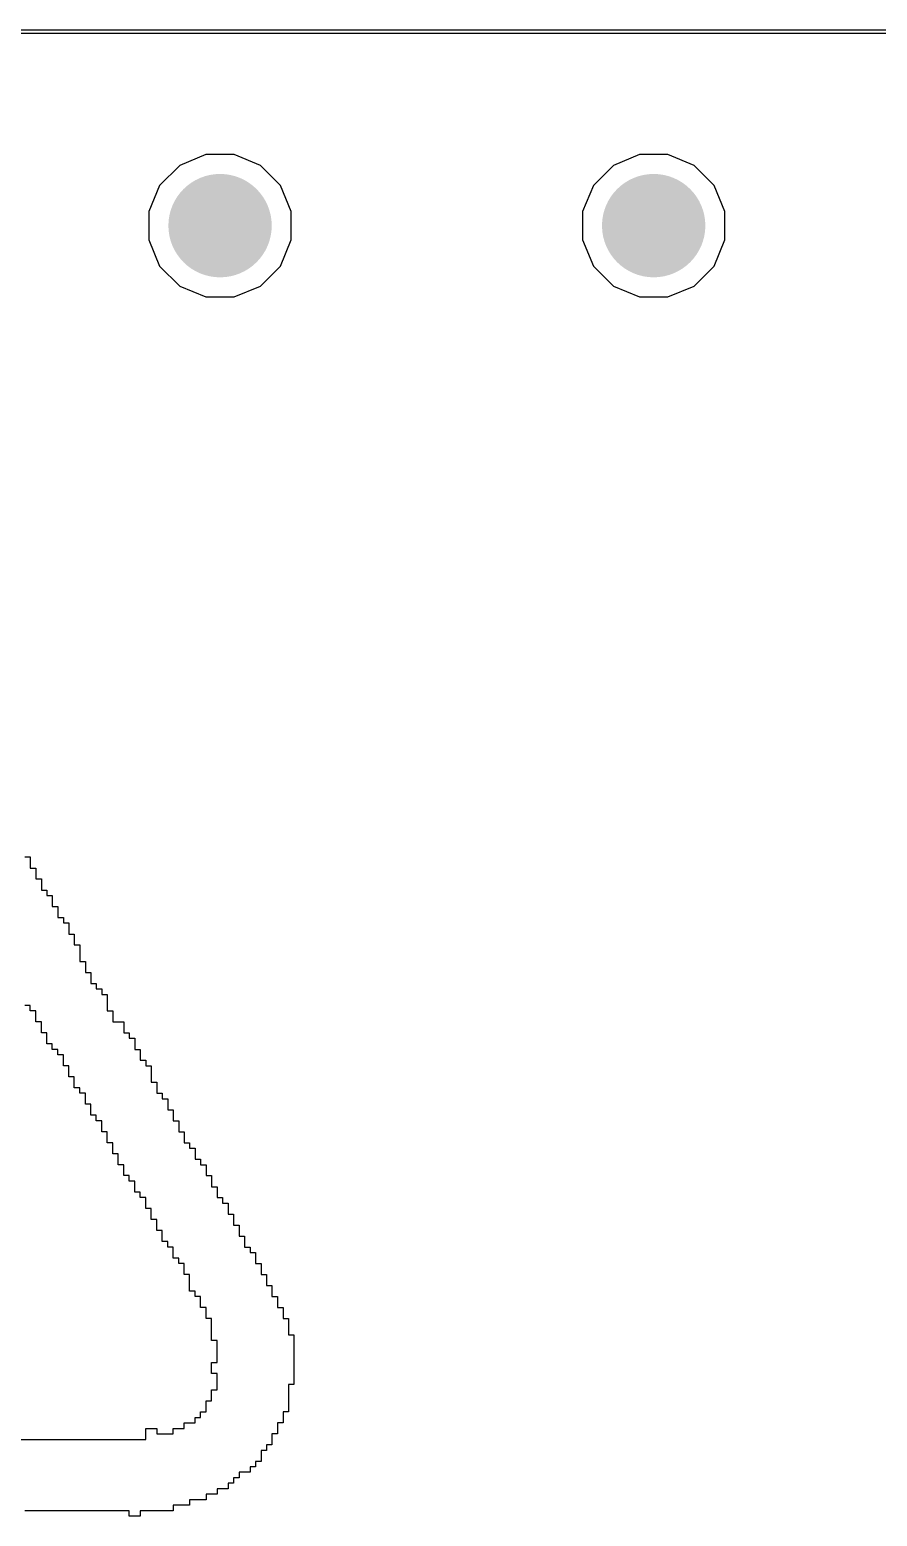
# Model space of a CAD drawing. Header units: millimetres. Extents: x -9 to 259, y -9 to 194.
# Drawn here: x 129.3 to 135.89, y 182.22 to 193.78 of the extents above; entities that cross this region are included whole.
import ezdxf

# ---------------------------------------------------------------- set-up
doc = ezdxf.new("R2010")
doc.units = ezdxf.units.MM
for name, color, linetype in [('BottomLayer', 5, 'Continuous'), ('BottomSolder', 6, 'Continuous'), ('TopLayer', 1, 'Continuous'), ('TopOverlay', 2, 'Continuous'), ('TopSolder', 216, 'Continuous'), ('ViaHoleLayer', 16, 'Continuous')]:
    doc.layers.add(name, color=color, linetype=linetype)

msp = doc.modelspace()

# ---------------------------------------------------------------- hatches: boundary and pattern name
at = {"layer": 'BottomLayer'}
h = msp.add_hatch(color=5, dxfattribs=at)
edge = h.paths.add_edge_path()
edge.add_arc((130.779, 192.253), 0.3, 0, 360)
h = msp.add_hatch(color=5, dxfattribs=at)
edge = h.paths.add_edge_path()
edge.add_arc((134.152, 192.253), 0.3, 0, 360)
h = msp.add_hatch(color=5, dxfattribs=at)
edge = h.paths.add_edge_path()
edge.add_arc((134.152, 192.253), 0.3, 0, 360)
at = {"layer": 'BottomSolder'}
h = msp.add_hatch(color=6, dxfattribs=at)
edge = h.paths.add_edge_path()
edge.add_arc((130.779, 192.253), 0.402, 0, 360)
h = msp.add_hatch(color=6, dxfattribs=at)
edge = h.paths.add_edge_path()
edge.add_arc((134.152, 192.253), 0.402, 0, 360)
h = msp.add_hatch(color=6, dxfattribs=at)
edge = h.paths.add_edge_path()
edge.add_arc((134.152, 192.253), 0.402, 0, 360)
at = {"layer": 'TopLayer'}
h = msp.add_hatch(color=1, dxfattribs=at)
edge = h.paths.add_edge_path()
edge.add_arc((130.779, 192.253), 0.3, 0, 360)
h = msp.add_hatch(color=1, dxfattribs=at)
edge = h.paths.add_edge_path()
edge.add_arc((134.152, 192.253), 0.3, 0, 360)
h = msp.add_hatch(color=1, dxfattribs=at)
edge = h.paths.add_edge_path()
edge.add_arc((134.152, 192.253), 0.3, 0, 360)
at = {"layer": 'TopSolder'}
h = msp.add_hatch(color=216, dxfattribs=at)
edge = h.paths.add_edge_path()
edge.add_arc((130.779, 192.253), 0.402, 0, 360)
h = msp.add_hatch(color=216, dxfattribs=at)
edge = h.paths.add_edge_path()
edge.add_arc((134.152, 192.253), 0.402, 0, 360)
h = msp.add_hatch(color=216, dxfattribs=at)
edge = h.paths.add_edge_path()
edge.add_arc((134.152, 192.253), 0.402, 0, 360)
at = {"layer": 'ViaHoleLayer'}
h = msp.add_hatch(color=16, dxfattribs=at)
edge = h.paths.add_edge_path()
edge.add_arc((130.779, 192.253), 0.15, 0, 360)
h = msp.add_hatch(color=16, dxfattribs=at)
edge = h.paths.add_edge_path()
edge.add_arc((134.152, 192.253), 0.15, 0, 360)
h = msp.add_hatch(color=16, dxfattribs=at)
edge = h.paths.add_edge_path()
edge.add_arc((134.152, 192.253), 0.15, 0, 360)

# ---------------------------------------------------------------- linework, layer by layer
at = {"layer": 'BottomLayer'}
msp.add_line((-9.271, 193.777), (258.369, 193.777), dxfattribs=at)
at = {"layer": 'TopLayer'}
for p, q in [((-9.271, 193.751), (258.369, 193.751)), ((130.465, 192.722), (130.309, 192.566)), ((130.669, 192.807), (130.465, 192.722)), ((130.889, 192.807), (130.669, 192.807)), ((131.093, 192.722), (130.889, 192.807)), ((131.249, 192.566), (131.093, 192.722)), ((133.839, 192.722), (133.683, 192.566)), ((134.042, 192.807), (133.839, 192.722)), ((134.263, 192.807), (134.042, 192.807)), ((134.466, 192.722), (134.263, 192.807)), ((134.622, 192.566), (134.466, 192.722)), ((130.309, 192.566), (130.225, 192.363)), ((131.333, 192.363), (131.249, 192.566)), ((133.683, 192.566), (133.598, 192.363)), ((134.706, 192.363), (134.622, 192.566)), ((130.225, 192.363), (130.225, 192.142)), ((131.333, 192.142), (131.333, 192.363)), ((133.598, 192.363), (133.598, 192.142)), ((134.706, 192.142), (134.706, 192.363)), ((130.225, 192.142), (130.309, 191.939)), ((131.249, 191.939), (131.333, 192.142)), ((133.598, 192.142), (133.683, 191.939)), ((134.622, 191.939), (134.706, 192.142)), ((130.309, 191.939), (130.465, 191.783)), ((131.093, 191.783), (131.249, 191.939)), ((133.683, 191.939), (133.839, 191.783)), ((134.466, 191.783), (134.622, 191.939)), ((130.465, 191.783), (130.669, 191.699)), ((130.669, 191.699), (130.889, 191.699)), ((130.889, 191.699), (131.093, 191.783)), ((133.839, 191.783), (134.042, 191.699)), ((134.042, 191.699), (134.263, 191.699)), ((134.263, 191.699), (134.466, 191.783))]:
    msp.add_line(p, q, dxfattribs=at)
at = {"layer": 'TopOverlay'}
for p, q in [((129.261, 187.343), (129.303, 187.343)), ((129.303, 187.343), (129.303, 187.257)), ((129.303, 187.257), (129.346, 187.257)), ((129.346, 187.257), (129.346, 187.172)), ((129.346, 187.172), (129.389, 187.172)), ((129.389, 187.172), (129.389, 187.086)), ((129.389, 187.086), (129.432, 187.086)), ((129.432, 187.086), (129.432, 187.043)), ((129.432, 187.043), (129.474, 187.043)), ((129.474, 187.043), (129.474, 186.958)), ((129.474, 186.958), (129.517, 186.958)), ((129.517, 186.958), (129.517, 186.873)), ((129.517, 186.873), (129.56, 186.873)), ((129.56, 186.873), (129.56, 186.83)), ((129.56, 186.83), (129.603, 186.83)), ((129.603, 186.83), (129.603, 186.744)), ((129.603, 186.744), (129.645, 186.744)), ((129.645, 186.744), (129.645, 186.659)), ((129.645, 186.659), (129.688, 186.659)), ((129.688, 186.659), (129.688, 186.531)), ((129.688, 186.531), (129.731, 186.531)), ((129.731, 186.531), (129.731, 186.445)), ((129.731, 186.445), (129.773, 186.445)), ((129.773, 186.445), (129.773, 186.36)), ((129.773, 186.36), (129.816, 186.36)), ((129.816, 186.36), (129.816, 186.317)), ((129.816, 186.317), (129.859, 186.317)), ((129.859, 186.317), (129.859, 186.274)), ((129.859, 186.274), (129.902, 186.274)), ((129.902, 186.274), (129.902, 186.146)), ((129.303, 186.189), (129.261, 186.189)), ((129.303, 186.146), (129.303, 186.189)), ((129.346, 186.146), (129.303, 186.146)), ((129.346, 186.061), (129.346, 186.146)), ((129.902, 186.146), (129.944, 186.146)), ((129.944, 186.146), (129.944, 186.061)), ((129.389, 186.061), (129.346, 186.061)), ((129.389, 185.975), (129.389, 186.061)), ((129.944, 186.061), (130.03, 186.061)), ((130.03, 186.061), (130.03, 185.975)), ((129.432, 185.975), (129.389, 185.975)), ((129.432, 185.89), (129.432, 185.975)), ((130.03, 185.975), (130.073, 185.975)), ((130.073, 185.975), (130.073, 185.933)), ((130.073, 185.933), (130.115, 185.933)), ((130.115, 185.933), (130.115, 185.847)), ((129.474, 185.89), (129.432, 185.89)), ((129.474, 185.847), (129.474, 185.89)), ((129.517, 185.847), (129.474, 185.847)), ((129.517, 185.805), (129.517, 185.847)), ((129.56, 185.805), (129.517, 185.805)), ((129.56, 185.719), (129.56, 185.805)), ((130.115, 185.847), (130.158, 185.847)), ((130.158, 185.847), (130.158, 185.762)), ((129.603, 185.719), (129.56, 185.719)), ((129.603, 185.634), (129.603, 185.719)), ((130.158, 185.762), (130.201, 185.762)), ((130.201, 185.762), (130.201, 185.719)), ((130.201, 185.719), (130.243, 185.719)), ((130.243, 185.719), (130.243, 185.591)), ((129.645, 185.634), (129.603, 185.634)), ((129.645, 185.548), (129.645, 185.634)), ((130.243, 185.591), (130.286, 185.591)), ((130.286, 185.591), (130.286, 185.505)), ((129.688, 185.548), (129.645, 185.548)), ((129.688, 185.505), (129.688, 185.548)), ((129.731, 185.505), (129.688, 185.505)), ((129.731, 185.42), (129.731, 185.505)), ((130.286, 185.505), (130.329, 185.505)), ((130.329, 185.505), (130.329, 185.463)), ((130.329, 185.463), (130.372, 185.463)), ((130.372, 185.463), (130.372, 185.377)), ((129.773, 185.42), (129.731, 185.42)), ((129.773, 185.335), (129.773, 185.42)), ((129.816, 185.335), (129.773, 185.335)), ((129.816, 185.292), (129.816, 185.335)), ((130.372, 185.377), (130.414, 185.377)), ((130.414, 185.377), (130.414, 185.292)), ((129.859, 185.292), (129.816, 185.292)), ((129.859, 185.206), (129.859, 185.292)), ((129.902, 185.206), (129.859, 185.206)), ((129.902, 185.121), (129.902, 185.206)), ((130.414, 185.292), (130.457, 185.292)), ((130.457, 185.292), (130.457, 185.206)), ((130.457, 185.206), (130.5, 185.206)), ((130.5, 185.206), (130.5, 185.121)), ((129.944, 185.121), (129.902, 185.121)), ((129.944, 185.035), (129.944, 185.121)), ((130.5, 185.121), (130.542, 185.121)), ((130.542, 185.121), (130.542, 185.078)), ((129.987, 185.035), (129.944, 185.035)), ((129.987, 184.95), (129.987, 185.035)), ((130.542, 185.078), (130.585, 185.078)), ((130.585, 185.078), (130.585, 184.993)), ((130.585, 184.993), (130.628, 184.993)), ((130.628, 184.993), (130.628, 184.95)), ((130.03, 184.95), (129.987, 184.95)), ((130.03, 184.865), (130.03, 184.95)), ((130.073, 184.865), (130.03, 184.865)), ((130.073, 184.822), (130.073, 184.865)), ((130.628, 184.95), (130.671, 184.95)), ((130.671, 184.95), (130.671, 184.865)), ((130.671, 184.865), (130.713, 184.865)), ((130.713, 184.865), (130.713, 184.779)), ((130.115, 184.822), (130.073, 184.822)), ((130.115, 184.736), (130.115, 184.822)), ((130.713, 184.779), (130.756, 184.779)), ((130.756, 184.779), (130.756, 184.694)), ((130.158, 184.736), (130.115, 184.736)), ((130.158, 184.694), (130.158, 184.736)), ((130.201, 184.694), (130.158, 184.694)), ((130.201, 184.608), (130.201, 184.694)), ((130.756, 184.694), (130.799, 184.694)), ((130.799, 184.694), (130.799, 184.651)), ((130.799, 184.651), (130.842, 184.651)), ((130.842, 184.651), (130.842, 184.566)), ((130.243, 184.608), (130.201, 184.608)), ((130.243, 184.523), (130.243, 184.608)), ((130.286, 184.523), (130.243, 184.523)), ((130.286, 184.437), (130.286, 184.523)), ((130.842, 184.566), (130.884, 184.566)), ((130.884, 184.566), (130.884, 184.48)), ((130.329, 184.437), (130.286, 184.437)), ((130.329, 184.352), (130.329, 184.437)), ((130.884, 184.48), (130.927, 184.48)), ((130.927, 184.48), (130.927, 184.395)), ((130.372, 184.352), (130.329, 184.352)), ((130.372, 184.309), (130.372, 184.352)), ((130.414, 184.309), (130.372, 184.309)), ((130.414, 184.224), (130.414, 184.309)), ((130.927, 184.395), (130.97, 184.395)), ((130.97, 184.395), (130.97, 184.309)), ((130.97, 184.309), (131.012, 184.309)), ((131.012, 184.309), (131.012, 184.266)), ((130.457, 184.224), (130.414, 184.224)), ((130.457, 184.181), (130.457, 184.224)), ((130.5, 184.181), (130.457, 184.181)), ((130.5, 184.096), (130.5, 184.181)), ((131.012, 184.266), (131.055, 184.266)), ((131.055, 184.266), (131.055, 184.181)), ((131.055, 184.181), (131.098, 184.181)), ((131.098, 184.181), (131.098, 184.096)), ((130.542, 184.096), (130.5, 184.096)), ((130.542, 183.967), (130.542, 184.096)), ((131.098, 184.096), (131.141, 184.096)), ((131.141, 184.096), (131.141, 184.01)), ((130.585, 183.967), (130.542, 183.967)), ((130.585, 183.925), (130.585, 183.967)), ((131.141, 184.01), (131.183, 184.01)), ((131.183, 184.01), (131.183, 183.925)), ((130.628, 183.925), (130.585, 183.925)), ((130.628, 183.839), (130.628, 183.925)), ((130.671, 183.839), (130.628, 183.839)), ((130.671, 183.754), (130.671, 183.839)), ((131.183, 183.925), (131.226, 183.925)), ((131.226, 183.925), (131.226, 183.839)), ((131.226, 183.839), (131.269, 183.839)), ((131.269, 183.839), (131.269, 183.754)), ((130.713, 183.754), (130.671, 183.754)), ((130.713, 183.583), (130.713, 183.754)), ((131.269, 183.754), (131.311, 183.754)), ((131.311, 183.754), (131.311, 183.626)), ((131.311, 183.626), (131.354, 183.626)), ((131.354, 183.626), (131.354, 183.241)), ((130.756, 183.583), (130.713, 183.583)), ((130.756, 183.412), (130.756, 183.583)), ((130.713, 183.327), (130.713, 183.412)), ((130.713, 183.412), (130.756, 183.412)), ((130.756, 183.327), (130.713, 183.327)), ((130.756, 183.198), (130.756, 183.327)), ((131.354, 183.241), (131.311, 183.241)), ((131.311, 183.241), (131.311, 183.028)), ((130.713, 183.113), (130.713, 183.198)), ((130.713, 183.198), (130.756, 183.198)), ((130.628, 182.985), (130.628, 183.028)), ((130.628, 183.028), (130.671, 183.028)), ((130.671, 183.028), (130.671, 183.113)), ((130.671, 183.113), (130.713, 183.113)), ((131.311, 183.028), (131.269, 183.028)), ((131.269, 183.028), (131.269, 182.942)), ((130.201, 182.814), (130.201, 182.899)), ((130.201, 182.899), (130.286, 182.899)), ((130.286, 182.899), (130.286, 182.857)), ((130.414, 182.857), (130.414, 182.899)), ((130.414, 182.899), (130.5, 182.899)), ((130.5, 182.899), (130.5, 182.942)), ((130.5, 182.942), (130.585, 182.942)), ((130.585, 182.942), (130.585, 182.985)), ((130.585, 182.985), (130.628, 182.985)), ((131.269, 182.942), (131.226, 182.942)), ((131.226, 182.942), (131.226, 182.857)), ((123.792, 182.814), (130.201, 182.814)), ((130.286, 182.857), (130.414, 182.857)), ((131.226, 182.857), (131.183, 182.857)), ((131.183, 182.857), (131.183, 182.771)), ((131.141, 182.728), (131.098, 182.728)), ((131.098, 182.728), (131.098, 182.643)), ((131.183, 182.771), (131.141, 182.771)), ((131.141, 182.771), (131.141, 182.728)), ((131.012, 182.558), (130.927, 182.558)), ((130.927, 182.558), (130.927, 182.515)), ((131.055, 182.6), (131.012, 182.6)), ((131.012, 182.6), (131.012, 182.558)), ((131.098, 182.643), (131.055, 182.643)), ((131.055, 182.643), (131.055, 182.6)), ((130.884, 182.472), (130.842, 182.472)), ((130.842, 182.472), (130.842, 182.429)), ((130.927, 182.515), (130.884, 182.515)), ((130.884, 182.515), (130.884, 182.472)), ((130.671, 182.344), (130.542, 182.344)), ((130.542, 182.344), (130.542, 182.301)), ((130.756, 182.387), (130.671, 182.387)), ((130.671, 182.387), (130.671, 182.344)), ((130.842, 182.429), (130.756, 182.429)), ((130.756, 182.429), (130.756, 182.387)), ((130.073, 182.258), (129.261, 182.258)), ((130.073, 182.216), (130.073, 182.258)), ((130.158, 182.216), (130.073, 182.216)), ((130.414, 182.258), (130.158, 182.258)), ((130.158, 182.258), (130.158, 182.216)), ((130.542, 182.301), (130.414, 182.301)), ((130.414, 182.301), (130.414, 182.258))]:
    msp.add_line(p, q, dxfattribs=at)

doc.saveas('drawing.dxf')
